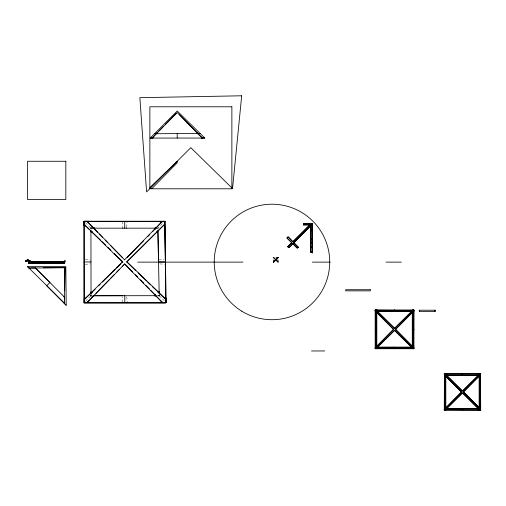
<?xml version="1.0" encoding="UTF-8"?>
<svg xmlns="http://www.w3.org/2000/svg" width="506" height="506" viewBox="0 0 506 506"><rect width="100%" height="100%" fill="white"/><g stroke="black" fill="none" stroke-linecap="round" stroke-linejoin="round"><path stroke-width="0.38" stroke-dasharray="2.53 1.9" d="M90.593 228.914L90.599 227.826L92.231 227.82M126.747 227.055L127.069 221.66M122.458 302.24L122.787 296.839M157.98 228.933L158.188 227.839L163.141 222.779M90.922 294.992L90.7 296.086L91.782 296.092M156.582 228.181L158.188 227.839M85.552 301.247L91.036 295.751L92.282 295.744M159.548 294.941L159.561 296.029L159.219 295.687L157.904 296.042L159.561 296.029L164.298 300.665M92.339 295.744L90.7 296.086L90.694 295.004M85.248 264.271L90.644 263.936M158.846 259.945L164.235 259.616M157.315 295.681L159.561 296.029L159.194 294.391L159.219 295.687L157.815 295.675M85.438 222.672L90.941 228.168L93.471 228.168M90.941 228.174L92.32 228.174L90.941 228.168L90.941 230.078M91.036 293.233L91.042 295.751L92.415 295.751M155.993 228.174L157.872 228.181M85.242 259.686L90.637 260.014M159.7 263.911L164.33 264.189M92.237 228.168L90.599 227.826L90.827 228.921M122.395 221.66L122.73 227.055M126.797 296.839L127.132 302.234M159.169 293.17L159.219 295.675M91.036 294.448L91.036 295.751"/><path stroke-width="0.76" d="M64.692 261.684L28.684 261.684L28.684 262.342L64.578 262.121M445.603 391.087L445.603 376.211M462.478 375.104L462.478 373.763M478.17 409.993L478.17 408.842M478.391 409.986L478.398 408.842L478.398 409.993L446.558 409.993L446.558 408.842M479.365 375.99L479.365 407.912L480.51 407.912L480.51 392.314M480.51 407.912L479.365 407.684M124.767 259.989L87.114 221.305L84.072 221.312L84.072 224.36L122.42 261.95L84.179 299.584L84.186 302.62L87.184 302.607L124.767 263.911L132.673 271.937M278.009 261.804L278.015 259.799M63.68 302.759L64.566 303.334L27.564 266.656L65.824 266.637L66.197 305.257L64.401 303.486L64.901 267.566L64.698 290.596M375.167 310.842L393.453 329.463L393.687 329.235L376.287 311.835L376.059 312.069M375.167 347.951L375.945 348.729M413.921 310.671L413.143 309.982M413.921 347.78L395.603 329.229L395.376 329.463L412.769 346.857L413.004 346.629M64.401 303.486L64.426 302.025M122.452 302.588L122.458 302.24M126.69 228.174L126.696 227.826M150.908 290.463L162.407 302.544L166.221 302.544L84.186 302.613L84.066 221.305L165.576 221.305L165.576 303.17L84.066 303.17L84.066 221.305L164.595 221.318L165.354 259.553M179.706 114.843L202.267 138.068L204.791 138.056L177.22 111.01L150.174 138.075L204.791 138.056M94.755 229.465L87.114 221.305L88.645 222.874M97.513 232.279L93.471 228.168L93.496 227.826L94.761 227.82M312.227 224.234L293.929 242.848L293.695 242.621L311.089 225.221L310.918 252.33L310.589 252.159L310.589 225.796M375.167 310.754L375.945 309.982M375.167 347.869L393.44 329.254L393.674 329.488L376.274 346.882L376.047 346.648M413.908 310.924L395.711 329.362M444.255 409.398L461.611 391.764M480.7 374.573L463.351 392.207L479.264 407.684L463.762 392.156M303.391 224.753L304.093 223.601L310.368 223.601L310.368 224.753L303.391 224.753L304.093 223.601M164.26 222.893L164.576 221.318L160.819 221.66M166.126 297.977L165.816 299.539L166.158 299.514L166.221 302.525M164.33 225.853L164.595 221.318L164.241 221.653L164.608 222.88M84.072 225.897L84.3 224.86M166.189 300.981L165.879 302.208L166.221 302.544L164.646 224.322L164.311 224.303M413.832 348.286L413.143 348.729M480.618 409.79L479.966 410.208M311.177 247.225L311.076 246.757L310.754 247.175L311.177 247.225L311.076 246.757M310.994 247.371L311.31 246.953M306.193 229.408L306.358 229.085M449.461 408.671L449.429 409.038M303.556 224.746L304.251 223.601M304.144 224.588L304.479 224.038M288.237 247.004L288.641 246.536L288.622 247.168L288.237 247.004L288.641 246.536M311.19 252.165C312.303 251.324 310.956 252.538 311.538 252.317M288.509 247.225L288.92 246.757M311.437 252.367L311.702 251.994M155.557 228.383L154.722 229.477L162.344 221.312L124.767 259.603M273.379 262.007L275.58 259.799L273.366 257.535M278.205 257.611L276.01 259.799L278.211 262.007M94.394 294.998L87.184 302.607L88.708 302.259M444.749 373.814L444.338 374.187L444.983 373.763M479.182 407.76L478.682 407.102M286.972 238.022L291.994 242.621L287.705 246.732M288.091 236.827L292.961 241.919L310.361 224.525L310.14 223.601M287.623 237.694L287.958 237.535M303.954 224.303L304.188 224.057L304.296 224.626M85.754 298.059L84.179 299.584L92.332 291.956L91.238 292.791M127.145 257.573L143.691 240.717M147.55 236.783L149.757 234.531M152.515 231.723L155.974 227.839L154.722 228.174M95.906 293.316L109.151 279.818M110.801 278.136L114.116 274.758M116.873 271.95L119.081 269.698M122.389 266.327L124.767 263.898M158.884 130.965L163.255 126.519M165.443 124.293L176.373 113.173M126.715 261.95L164.646 224.322L126.728 261.95L135.823 270.71M310.589 223.848L310.766 223.551A0.822 0.822 0 0 1 311.987 223.608L312.202 223.399M375.18 348.723L375.167 309.988L413.908 309.976L413.921 348.723L375.18 348.729L375.408 348.489A0.822 0.822 0 0 0 376.565 348.489L376.806 348.248M413.44 311.62L413.68 311.38A0.822 0.822 0 0 0 413.68 310.216L413.889 310.007M376.028 348.729L394.648 330.45L394.414 330.216L377.021 347.616L377.255 347.843L377.274 347.363M411.827 347.831L412.061 347.597L394.661 330.203L394.433 330.437L413.054 348.729M445.691 376.293L461.383 391.986L461.149 391.315M446.779 375.199L446.558 375.427L462.25 391.119L479.89 373.763M480.251 375.307L480.472 375.079A0.772 0.772 0 0 0 480.472 373.991L480.7 410.202L444.477 409.986A0.772 0.772 0 0 0 445.571 409.986L445.799 409.759M478.17 408.772L478.398 408.544L462.705 392.846L445.065 410.208M90.682 291.943L90.694 293.214L91.036 293.233L95.134 289.192M98.506 285.877L100.188 284.22M102.433 282.013L115.343 269.306M116.469 268.199L120.959 263.778M121.952 262.804L122.813 261.95L114.198 253.5M150.174 138.075L152.167 138.068L157.252 132.642L156.398 133.502L154.741 133.502M311.241 239.053L311.443 238.547L311.241 239.053L310.969 238.592M156.645 231.963L157.714 231.115M87.165 302.272L88.714 301.045M152.154 137.847L153.191 137.031M160.807 222.88L162.363 221.653M305.997 229.56L306.256 229.768M277.996 257.383L275.795 259.584L273.594 257.383M273.594 262.216L275.795 260.014L277.996 262.216M25.3 261.381C33.333 255.656 21.682 263.987 26.635 260.558M25.363 261.469L27.83 259.546M297.218 247.289L297.617 247.067L297.945 247.535L297.547 247.757M297.996 247.326L298.116 247.289M27.893 259.635L27.33 259.882M310.589 230.293L310.918 230.072M310.589 231.141L310.918 230.919M157.246 133.502L156.411 133.723L198.46 133.489M153.185 137.841L152.167 138.068L177.22 112.572L202.267 138.068L201.249 137.018M85.236 302.386L84.186 302.613L84.521 302.278L85.748 302.613M201.243 138.068L202.28 137.841M160.87 302.55L162.426 302.208M87.095 221.641L88.651 221.305M311.367 223.367L292.854 241.583L288.022 236.751L286.902 237.953L291.69 242.747L287.642 246.795L288.996 247.763L292.955 243.841L292.721 243.607L289.052 247.7M413.054 309.982L394.541 328.198L376.028 309.982M89.056 229.136L84.072 224.36L84.42 225.891M90.941 231.988L90.606 230.73L100.688 240.261M310.589 238.377L310.918 238.358M311.848 238.288L312.227 238.275M310.924 239.452L312.069 239.382M310.589 239.686L310.918 239.667M158.542 261.906L165.405 261.899M197.182 133.729L198.029 133.723L197.188 132.635M43.427 267.744L64.907 267.56M64.717 267.744L28.975 268.06L27.564 266.656M154.766 296.042L156.031 296.029L154.773 294.391L155.614 295.485M35.161 262.342L64.692 262.121M198.036 133.502L200.136 133.483M84.129 261.981L90.991 261.975M386.559 347.369L394.313 347.356M462.478 373.997L462.705 375.104M311.747 223.848L312.227 224.145M312.031 224.354L312.227 253L312.227 223.38L304.232 223.367L303.233 225.006L309.425 225.006M311.747 225.006L311.987 224.765A0.822 0.822 0 0 0 311.987 223.608L311.449 223.367M311.171 225.303L312.069 225.303M311.285 225.493L312.069 225.493M93.471 228.168L155.993 228.174M310.589 241.583L310.918 241.583M310.918 242.538L312.069 242.538M310.589 242.747L312.227 242.747M310.589 243.905L310.918 243.905M275.991 257.364L278.243 257.364M64.951 261.893L63.313 262M28.621 262.013L64.951 262L64.951 260.362L64.692 262.342M137.657 262.121L242.956 262.121M312.354 262.121L330.197 262.121M386.021 262.121L401.353 262.121M28.684 263.228L64.692 263.228M94.704 295.744L122.844 295.725M93.528 295.744L93.547 296.08L94.805 295.744L156.05 295.687M376.11 310.216L413.105 310.507M375.648 311.62L375.408 311.38A0.822 0.822 0 0 1 375.408 310.216L375.18 309.988M377.969 311.62L411.492 311.62M376.217 311.911L375.471 311.911L375.471 346.774L376.173 346.774M412.706 311.911L412.611 346.623L413.763 346.553M412.871 311.924L413.763 311.911M375.471 312.101L376.616 312.145M412.978 312.101L413.763 312.101M412.282 328.198L412.611 328.198M376.616 329.147L375.471 329.147L376.609 329.159M375.167 329.355L376.806 329.355M412.282 329.355L413.921 329.355M412.282 330.513L412.611 330.513M375.471 346.553L376.534 346.623M376.382 346.774L376.616 311.911M412.852 346.774L413.763 346.774M375.648 347.091L375.408 347.331A0.822 0.822 0 0 0 375.408 348.489M377.596 347.091L411.492 347.091M413.44 347.091L413.68 347.331A0.822 0.822 0 0 1 413.68 348.489L413.921 348.729M411.637 347.356L377.166 347.464M413.592 347.837L413.763 310.798M376.11 348.501L413.105 348.501M311.513 350.962L324.738 350.962M444.262 373.763L480.687 373.763M480.491 375.199L480.472 408.892A0.772 0.772 0 0 1 480.472 409.986L480.618 410.126M444.704 375.307L444.477 375.079A0.772 0.772 0 0 1 444.477 373.991L444.255 410.202M446.887 375.307L478.069 375.307M444.451 376.059L445.603 376.059M479.378 376.059L480.523 376.059M444.458 376.293L445.603 376.293M479.378 376.293L480.523 376.293M444.451 391.758L445.628 391.758M479.378 391.758L480.523 391.758M444.255 391.986L445.799 391.986M479.157 391.986L480.7 391.986M444.483 392.22L445.628 392.22M479.365 392.22L480.51 392.22M444.483 407.684L445.622 407.684M444.483 407.912L445.628 407.912M444.704 408.671L444.477 408.892A0.772 0.772 0 0 0 444.477 409.986L444.983 410.208M445.799 408.671L479.157 408.671M480.251 408.671L480.491 408.772M446.317 408.842L478.632 408.842M444.255 409.48L444.704 409.759M122.427 261.95L122.806 261.95M84.3 222.355L84.066 221.305L91.89 221.375M446.887 408.671L462.471 408.842M31.347 267.927L35.047 267.984L35.799 268.42M165.101 264.24L165.449 264.246M479.966 373.763L480.7 374.497M445.065 373.763L462.705 391.125L478.398 375.427L478.17 375.199M479.89 410.208L462.25 392.846L446.551 408.544L446.785 408.772M30.436 268.047L28.975 268.06L29.854 268.61M165.146 302.316L166.221 302.544L165.841 300.975M87.683 302.386L88.721 302.607M310.589 246.182L310.918 246.258M310.924 246.498L312.069 246.764M310.924 247.263L312.069 247.535M310.918 247.466L310.589 247.383M306.339 228.092L307.895 228.857M305.15 229.281L305.542 229.477M310.589 251.495L310.918 251.659M310.924 251.792L311.525 252.102M310.918 252.216L312.069 252.804M287.971 246.466L289.375 247.377M157.84 291.899L165.816 299.539L164.558 297.983M157.853 291.886L159.504 293.151L159.485 291.88M91.15 231.147L92.244 231.988L90.606 230.73M127.114 261.95L166.158 299.514L165.778 297.996M138.163 272.962L146.639 281.121M147.777 282.215L150.529 284.865M152.331 286.598L159.504 293.151L159.137 291.892M101.814 241.362L105.754 245.227M108.006 247.434L110.82 250.192M63.87 296.82L64.477 297.414L64.509 299.634M479.264 376.293L479.037 376.059L463.338 391.758L480.7 409.398M413.016 312.063L412.782 311.835L395.388 329.229L395.616 329.463M298.236 247.409L293.682 242.848L293.91 242.621L298.521 247.257L297.117 248.155L292.74 243.822L292.974 243.595L297.364 247.984M445.691 407.684L445.919 407.912L461.611 392.213L444.255 374.573M273.354 260.002L273.455 262.247M84.066 221.305L84.407 221.641M35.667 268.294L64.641 297.262M35.199 267.819L49.917 282.544L46.685 285.776L66.191 305.263M445.767 374.187L445.628 373.934A0.772 0.772 0 0 0 444.477 373.991M135.437 274.739L137.645 276.991M140.409 279.793L143.723 283.164M145.937 285.409L149.251 288.781M124.767 264.296L162.407 302.544L160.876 300.975M99.17 233.962L102.49 237.339M105.248 240.148L107.462 242.399M110.776 245.771L122.382 257.573M84.407 224.341L85.634 225.897M93.92 228.37L94.761 229.458M297.307 247.295L297.636 247.763M461.687 408.671L461.807 409.038M449.885 408.671L450.011 409.038M84.179 298.053L84.515 299.603M311.955 238.851L312.069 239.964M127.132 302.234L127.145 302.582M122.775 227.826L122.787 228.174M157.91 231.052L158.498 259.957M157.91 230.673L159.175 293.6M394.775 347.451L394.794 348.501M124.729 221.312L124.735 228.174M124.792 295.719L124.799 302.582M90.941 230.711L91.036 293.233M30.512 262.013L30.512 262.342L30.512 261.684M30.512 263.556L30.512 262.899L30.512 263.228M480.251 373.833L480.251 374.212M479.264 374.016L444.483 374.035L444.483 408.778M479.157 374.212L479.384 373.991A0.772 0.772 0 0 1 480.472 373.991M479.157 376.084L479.157 407.887M479.157 409.759L479.384 409.986A0.772 0.772 0 0 0 480.472 409.986M478.404 373.959L478.404 375.104L446.558 375.104L446.558 373.959M478.17 373.959L478.17 375.104M462.699 408.842L462.699 409.993M462.478 408.671L462.478 410.208M462.256 373.953L462.25 375.104M462.256 408.842L462.256 409.993M446.779 373.959L446.785 375.104M446.785 408.842L446.785 409.993M445.799 376.084L445.799 407.887M445.603 375.977L445.641 407.912M434.996 310.21L434.996 311.361M419.531 310.21L419.531 311.361M413.44 310.051L413.44 310.456M413.44 348.248L413.44 348.653M412.282 310.456L412.517 310.216A0.822 0.822 0 0 1 413.68 310.216M412.282 312.411L412.282 345.933M412.282 348.248L412.517 348.489A0.822 0.822 0 0 0 413.68 348.489M412.061 310.216L412.061 311.361L377.021 311.12L394.655 328.533L412.055 311.133L411.827 310.216M412.061 347.356L412.061 348.501M411.833 347.837L411.833 348.501M395.711 348.4L395.705 348.729M394.775 310.216L394.794 311.361M394.667 310.216L394.667 311.361M394.541 309.976L394.541 311.62M394.541 347.091L394.541 348.729M394.433 310.216L394.433 311.361M377.394 310.216L377.394 311.032M377.394 347.698L377.394 348.501M377.166 310.216L377.166 310.975M377.166 347.761L377.166 348.501M376.806 310.456L376.565 310.216A0.822 0.822 0 0 0 375.408 310.216M376.806 312.778L376.806 345.933M375.648 310.051L375.648 310.456M375.648 348.248L375.648 348.653M177.22 133.502L177.22 138.075M31.853 262.013L28.621 262.121L28.621 260.482L30.221 260.482L30.221 262.121M30.398 261.684L30.398 262.342M30.398 262.899L30.398 263.556M29.892 260.482L29.892 262.121M28.95 260.482L28.95 262.121M28.836 261.684L28.836 262.342M28.836 262.899L28.836 263.556M177.22 161.262L177.22 162.824L152.167 188.321L149.51 188.358L150.68 186.746L177.22 161.262M411.833 310.912L411.827 311.354L411.814 310.905M28.551 260.552L28.488 261.475L25.319 261.457L26.59 260.539L28.551 260.558M241.685 95.792L232.539 188.574L190.813 147.657L146.601 191.907L139.852 97.677L241.685 95.792M231.874 106.791L149.865 106.791L149.865 188.795L231.874 188.795L231.874 106.791M65.831 161.262L27.558 161.262L27.558 199.535L65.831 199.535L65.831 161.262M64.692 262.899L28.684 262.899L28.684 263.556L64.692 263.556L64.692 262.899M370.297 289.723L345.693 289.723L345.693 290.868L370.297 290.868L370.297 289.723M435.23 310.21L419.303 310.21L419.303 311.361L435.23 311.361L435.23 310.21M413.763 329.147L412.611 329.147L413.75 329.159M241.76 311.171A57.747 57.747 0 0 0 329.703 263.518A57.747 57.747 0 0 0 244.461 211.185A57.747 57.747 0 0 0 241.76 311.171"/></g></svg>
